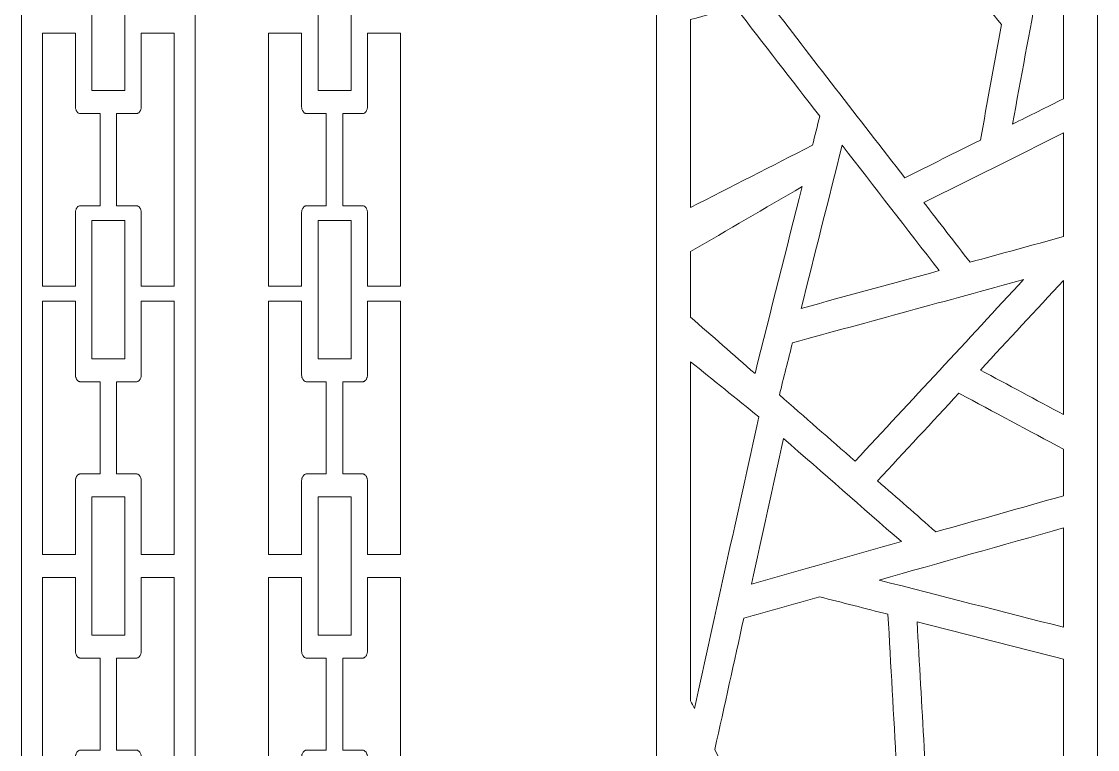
# Model space of a CAD drawing. Header units: centimetres. Extents: x 10.1 to 19.8, y -9.5 to 9.5.
# Drawn here: x 10.12 to 15.24, y -5.48 to -2.02 of the extents above; entities that cross this region are included whole.
import ezdxf

# ---------------------------------------------------------------- set-up
doc = ezdxf.new("R2010")
doc.units = ezdxf.units.CM
doc.header["$MEASUREMENT"] = 0
doc.layers.add('layer 1', color=7, linetype='Continuous')

msp = doc.modelspace()

# ---------------------------------------------------------------- linework, layer by layer
at = {"layer": 'layer 1', "color": 250, "lineweight": 9}
for points, knots in [([(10.11781, 9.45931), (10.39316, 9.45931), (10.66852, 9.45931), (10.94387, 9.45931), (10.94387, 9.45931), (10.94387, 3.12603), (10.94387, -3.20733), (10.94387, -9.54069), (10.94387, -9.54069), (10.66852, -9.54069), (10.39316, -9.54069), (10.11781, -9.54069), (10.11781, -9.54069), (10.11781, -3.20733), (10.11781, 3.12603), (10.11781, 9.45931)], [0, 0, 0, 0, 0.2, 0.2, 0.2, 0.2, 0.4, 0.4, 0.4, 0.4, 0.6, 0.6, 0.6, 0.6, 1, 1, 1, 1]), ([(15.23504, 9.45797), (15.23504, 3.12507), (15.23504, -3.2078), (15.23504, -9.54069), (15.23504, -9.54069), (14.53613, -9.54069), (13.83724, -9.54069), (13.13835, -9.54069), (13.13835, -9.54069), (13.13835, -3.2078), (13.13835, 3.12507), (13.13835, 9.45797), (13.13835, 9.45797), (13.19206, 9.45797), (13.24585, 9.45797), (13.29963, 9.45797), (13.29963, 9.45797), (13.29963, 9.42098), (13.29963, 9.38398), (13.29963, 9.34699), (13.29963, 9.34699), (13.31465, 9.38403), (13.32972, 9.42107), (13.34478, 9.45809), (13.34478, 9.45809), (13.42294, 9.45834), (13.5011, 9.45852), (13.57931, 9.45877), (13.57931, 9.45877), (13.57396, 9.44035), (13.56866, 9.42191), (13.56331, 9.40351), (13.56331, 9.40351), (13.60819, 9.42164), (13.65303, 9.43981), (13.69791, 9.45791), (13.69791, 9.45791), (13.82915, 9.45836), (13.96044, 9.45884), (14.0917, 9.45931), (14.0917, 9.45931), (13.82768, 9.35261), (13.56363, 9.24588), (13.29963, 9.13919), (13.29963, 9.13919), (13.29963, 9.07703), (13.29963, 9.01489), (13.29963, 8.95272), (13.29963, 8.95272), (13.46146, 8.82871), (13.62333, 8.70469), (13.78518, 8.58063), (13.78518, 8.58063), (13.9226, 8.8734), (14.06003, 9.16615), (14.19743, 9.4589), (14.19743, 9.4589), (14.2482, 9.45845), (14.29897, 9.45793), (14.34974, 9.45743), (14.34974, 9.45743), (14.32054, 9.39531), (14.29136, 9.33314), (14.2622, 9.27098), (14.2622, 9.27098), (14.34268, 9.2126), (14.42317, 9.15426), (14.50366, 9.0959), (14.50366, 9.0959), (14.61966, 9.21683), (14.7357, 9.33779), (14.85174, 9.45872), (14.85174, 9.45872), (14.91653, 9.45791), (14.9813, 9.45709), (15.0461, 9.45625), (15.0461, 9.45625), (14.90393, 9.30809), (14.7618, 9.1599), (14.61966, 9.01178), (14.61966, 9.01178), (14.77104, 8.90199), (14.92238, 8.79225), (15.07376, 8.68249), (15.07376, 8.68249), (15.07376, 8.94098), (15.07376, 9.19948), (15.07376, 9.45797), (15.07376, 9.45797), (15.12754, 9.45797), (15.18128, 9.45797), (15.23504, 9.45797)], [0, 0, 0, 0, 0.0416667, 0.0416667, 0.0416667, 0.0416667, 0.0833333, 0.0833333, 0.0833333, 0.0833333, 0.125, 0.125, 0.125, 0.125, 0.1666667, 0.1666667, 0.1666667, 0.1666667, 0.2083333, 0.2083333, 0.2083333, 0.2083333, 0.25, 0.25, 0.25, 0.25, 0.2916667, 0.2916667, 0.2916667, 0.2916667, 0.3333333, 0.3333333, 0.3333333, 0.3333333, 0.375, 0.375, 0.375, 0.375, 0.4166667, 0.4166667, 0.4166667, 0.4166667, 0.4583333, 0.4583333, 0.4583333, 0.4583333, 0.5, 0.5, 0.5, 0.5, 0.5416667, 0.5416667, 0.5416667, 0.5416667, 0.5833333, 0.5833333, 0.5833333, 0.5833333, 0.625, 0.625, 0.625, 0.625, 0.6666667, 0.6666667, 0.6666667, 0.6666667, 0.7083333, 0.7083333, 0.7083333, 0.7083333, 0.75, 0.75, 0.75, 0.75, 0.7916667, 0.7916667, 0.7916667, 0.7916667, 0.8333333, 0.8333333, 0.8333333, 0.8333333, 0.875, 0.875, 0.875, 0.875, 0.9166667, 0.9166667, 0.9166667, 0.9166667, 1, 1, 1, 1]), ([(15.07376, -1.19011), (14.99286, -1.62867), (14.91193, -2.06723), (14.83103, -2.50578), (14.83103, -2.50578), (14.91193, -2.46553), (14.99286, -2.42524), (15.07376, -2.38496), (15.07376, -2.38496), (15.07376, -1.98669), (15.07376, -1.58841), (15.07376, -1.19011)], [0, 0, 0, 0, 0.25, 0.25, 0.25, 0.25, 0.5, 0.5, 0.5, 0.5, 1, 1, 1, 1]), ([(13.66055, -1.91054), (13.87988, -2.19403), (14.09915, -2.47753), (14.31843, -2.76102), (14.31843, -2.76102), (14.43823, -2.70134), (14.55808, -2.64167), (14.67793, -2.58204), (14.67793, -2.58204), (14.71168, -2.39887), (14.74548, -2.21575), (14.77929, -2.03259), (14.77929, -2.03259), (14.68429, -1.91659), (14.5893, -1.80057), (14.49433, -1.6846), (14.49433, -1.6846), (14.2164, -1.75991), (13.93851, -1.83524), (13.66055, -1.91054)], [0, 0, 0, 0, 0.1666667, 0.1666667, 0.1666667, 0.1666667, 0.3333333, 0.3333333, 0.3333333, 0.3333333, 0.5, 0.5, 0.5, 0.5, 0.6666667, 0.6666667, 0.6666667, 0.6666667, 1, 1, 1, 1]), ([(10.4525, -2.3461), (10.4525, -2.12726), (10.4525, -1.90844), (10.4525, -1.68952), (10.4525, -1.68952), (10.50469, -1.68952), (10.55698, -1.68952), (10.60922, -1.68952), (10.60922, -1.68952), (10.60922, -1.90844), (10.60922, -2.12726), (10.60922, -2.3461), (10.60922, -2.3461), (10.55698, -2.3461), (10.50469, -2.3461), (10.4525, -2.3461)], [0, 0, 0, 0, 0.2, 0.2, 0.2, 0.2, 0.4, 0.4, 0.4, 0.4, 0.6, 0.6, 0.6, 0.6, 1, 1, 1, 1]), ([(11.52823, -2.3461), (11.52823, -2.12726), (11.52823, -1.90844), (11.52823, -1.68952), (11.52823, -1.68952), (11.58049, -1.68952), (11.63273, -1.68952), (11.68497, -1.68952), (11.68497, -1.68952), (11.68497, -1.90844), (11.68497, -2.12726), (11.68497, -2.3461), (11.68497, -2.3461), (11.63273, -2.3461), (11.58049, -2.3461), (11.52823, -2.3461)], [0, 0, 0, 0, 0.2, 0.2, 0.2, 0.2, 0.4, 0.4, 0.4, 0.4, 0.6, 0.6, 0.6, 0.6, 1, 1, 1, 1]), ([(13.29963, -2.90236), (13.49288, -2.8037), (13.68613, -2.70506), (13.8794, -2.6064), (13.8794, -2.6064), (13.89095, -2.56038), (13.90255, -2.51437), (13.91415, -2.46836), (13.91415, -2.46836), (13.78056, -2.29573), (13.64703, -2.12307), (13.51347, -1.95044), (13.51347, -1.95044), (13.44218, -1.96974), (13.37088, -1.98906), (13.29963, -2.00839), (13.29963, -2.00839), (13.29963, -2.30637), (13.29963, -2.60438), (13.29963, -2.90236)], [0, 0, 0, 0, 0.1666667, 0.1666667, 0.1666667, 0.1666667, 0.3333333, 0.3333333, 0.3333333, 0.3333333, 0.5, 0.5, 0.5, 0.5, 0.6666667, 0.6666667, 0.6666667, 0.6666667, 1, 1, 1, 1]), ([(10.21734, -3.27688), (10.21734, -2.87553), (10.21734, -2.47409), (10.21734, -2.07274), (10.21734, -2.07274), (10.2696, -2.07274), (10.32184, -2.07274), (10.37408, -2.07274), (10.37408, -2.07274), (10.37408, -2.1889), (10.37408, -2.30517), (10.37408, -2.42141), (10.37408, -2.42141), (10.37422, -2.42364), (10.37439, -2.42596), (10.3745, -2.42821), (10.3745, -2.42821), (10.37494, -2.43044), (10.37543, -2.4326), (10.37585, -2.43476), (10.37585, -2.43476), (10.37661, -2.43668), (10.37743, -2.43859), (10.37821, -2.44051), (10.37821, -2.44051), (10.37914, -2.44228), (10.38005, -2.44404), (10.38093, -2.44571), (10.38093, -2.44571), (10.38214, -2.44708), (10.3833, -2.44843), (10.38448, -2.44986), (10.38448, -2.44986), (10.38576, -2.45091), (10.38708, -2.45202), (10.3884, -2.45316), (10.3884, -2.45316), (10.38989, -2.45379), (10.3914, -2.45444), (10.39293, -2.45506), (10.39293, -2.45506), (10.39448, -2.45529), (10.39604, -2.45555), (10.39762, -2.45588), (10.39762, -2.45588), (10.42895, -2.45588), (10.46032, -2.45588), (10.49168, -2.45588), (10.49168, -2.45588), (10.49168, -2.60185), (10.49168, -2.74778), (10.49168, -2.89375), (10.49168, -2.89375), (10.46032, -2.89375), (10.42895, -2.89375), (10.39762, -2.89375), (10.39762, -2.89375), (10.39604, -2.89391), (10.39448, -2.89408), (10.39293, -2.89431), (10.39293, -2.89431), (10.3914, -2.89503), (10.38989, -2.89575), (10.3884, -2.89647), (10.3884, -2.89647), (10.38708, -2.89751), (10.38576, -2.89849), (10.38448, -2.89951), (10.38448, -2.89951), (10.3833, -2.90095), (10.38214, -2.90241), (10.38093, -2.90392), (10.38093, -2.90392), (10.38005, -2.90559), (10.37914, -2.90735), (10.37821, -2.90911), (10.37821, -2.90911), (10.37743, -2.91102), (10.37661, -2.91294), (10.37585, -2.91478), (10.37585, -2.91478), (10.37543, -2.91703), (10.37494, -2.91919), (10.3745, -2.92141), (10.3745, -2.92141), (10.37439, -2.92367), (10.37422, -2.92599), (10.37408, -2.92821), (10.37408, -2.92821), (10.37408, -3.04446), (10.37408, -3.16071), (10.37408, -3.27688), (10.37408, -3.27688), (10.32184, -3.27688), (10.2696, -3.27688), (10.21734, -3.27688)], [0, 0, 0, 0, 0.04, 0.04, 0.04, 0.04, 0.08, 0.08, 0.08, 0.08, 0.12, 0.12, 0.12, 0.12, 0.16, 0.16, 0.16, 0.16, 0.2, 0.2, 0.2, 0.2, 0.24, 0.24, 0.24, 0.24, 0.28, 0.28, 0.28, 0.28, 0.32, 0.32, 0.32, 0.32, 0.36, 0.36, 0.36, 0.36, 0.4, 0.4, 0.4, 0.4, 0.44, 0.44, 0.44, 0.44, 0.48, 0.48, 0.48, 0.48, 0.52, 0.52, 0.52, 0.52, 0.56, 0.56, 0.56, 0.56, 0.6, 0.6, 0.6, 0.6, 0.64, 0.64, 0.64, 0.64, 0.68, 0.68, 0.68, 0.68, 0.72, 0.72, 0.72, 0.72, 0.76, 0.76, 0.76, 0.76, 0.8, 0.8, 0.8, 0.8, 0.84, 0.84, 0.84, 0.84, 0.88, 0.88, 0.88, 0.88, 0.92, 0.92, 0.92, 0.92, 1, 1, 1, 1]), ([(10.84433, -2.07274), (10.84433, -2.47409), (10.84433, -2.87553), (10.84433, -3.27688), (10.84433, -3.27688), (10.79205, -3.27688), (10.73972, -3.27688), (10.68738, -3.27688), (10.68738, -3.27688), (10.68738, -3.16071), (10.68738, -3.04446), (10.68738, -2.92821), (10.68738, -2.92821), (10.68727, -2.92599), (10.68715, -2.92367), (10.68699, -2.92141), (10.68699, -2.92141), (10.68655, -2.91919), (10.68611, -2.91703), (10.68562, -2.91478), (10.68562, -2.91478), (10.6849, -2.91294), (10.68418, -2.91102), (10.68346, -2.90911), (10.68346, -2.90911), (10.68258, -2.90735), (10.68163, -2.90559), (10.68075, -2.90392), (10.68075, -2.90392), (10.67956, -2.90241), (10.67838, -2.90095), (10.67724, -2.89951), (10.67724, -2.89951), (10.67583, -2.89849), (10.67448, -2.89751), (10.67306, -2.89647), (10.67306, -2.89647), (10.67163, -2.89575), (10.67023, -2.89503), (10.66879, -2.89431), (10.66879, -2.89431), (10.66724, -2.89408), (10.66564, -2.89391), (10.66408, -2.89375), (10.66408, -2.89375), (10.63273, -2.89375), (10.60135, -2.89375), (10.57002, -2.89375), (10.57002, -2.89375), (10.57002, -2.74778), (10.57002, -2.60185), (10.57002, -2.45588), (10.57002, -2.45588), (10.60135, -2.45588), (10.63273, -2.45588), (10.66408, -2.45588), (10.66408, -2.45588), (10.66564, -2.45555), (10.66724, -2.45529), (10.66879, -2.45506), (10.66879, -2.45506), (10.67023, -2.45444), (10.67163, -2.45379), (10.67306, -2.45316), (10.67306, -2.45316), (10.67448, -2.45202), (10.67583, -2.45091), (10.67724, -2.44986), (10.67724, -2.44986), (10.67838, -2.44843), (10.67956, -2.44708), (10.68075, -2.44571), (10.68075, -2.44571), (10.68163, -2.44404), (10.68258, -2.44228), (10.68346, -2.44051), (10.68346, -2.44051), (10.68418, -2.43859), (10.6849, -2.43668), (10.68562, -2.43476), (10.68562, -2.43476), (10.68611, -2.4326), (10.68655, -2.43044), (10.68699, -2.42821), (10.68699, -2.42821), (10.68715, -2.42596), (10.68727, -2.42364), (10.68738, -2.42141), (10.68738, -2.42141), (10.68738, -2.30517), (10.68738, -2.1889), (10.68738, -2.07274), (10.68738, -2.07274), (10.73972, -2.07274), (10.79205, -2.07274), (10.84433, -2.07274)], [0, 0, 0, 0, 0.04, 0.04, 0.04, 0.04, 0.08, 0.08, 0.08, 0.08, 0.12, 0.12, 0.12, 0.12, 0.16, 0.16, 0.16, 0.16, 0.2, 0.2, 0.2, 0.2, 0.24, 0.24, 0.24, 0.24, 0.28, 0.28, 0.28, 0.28, 0.32, 0.32, 0.32, 0.32, 0.36, 0.36, 0.36, 0.36, 0.4, 0.4, 0.4, 0.4, 0.44, 0.44, 0.44, 0.44, 0.48, 0.48, 0.48, 0.48, 0.52, 0.52, 0.52, 0.52, 0.56, 0.56, 0.56, 0.56, 0.6, 0.6, 0.6, 0.6, 0.64, 0.64, 0.64, 0.64, 0.68, 0.68, 0.68, 0.68, 0.72, 0.72, 0.72, 0.72, 0.76, 0.76, 0.76, 0.76, 0.8, 0.8, 0.8, 0.8, 0.84, 0.84, 0.84, 0.84, 0.88, 0.88, 0.88, 0.88, 0.92, 0.92, 0.92, 0.92, 1, 1, 1, 1]), ([(11.2931, -3.27688), (11.2931, -2.87553), (11.2931, -2.47409), (11.2931, -2.07274), (11.2931, -2.07274), (11.34533, -2.07274), (11.3976, -2.07274), (11.44984, -2.07274), (11.44984, -2.07274), (11.44984, -2.1889), (11.44984, -2.30517), (11.44984, -2.42141), (11.44984, -2.42141), (11.44998, -2.42364), (11.45012, -2.42596), (11.45026, -2.42821), (11.45026, -2.42821), (11.45067, -2.43044), (11.45116, -2.4326), (11.4516, -2.43476), (11.4516, -2.43476), (11.45239, -2.43668), (11.45316, -2.43859), (11.45397, -2.44051), (11.45397, -2.44051), (11.45487, -2.44228), (11.4558, -2.44404), (11.45673, -2.44571), (11.45673, -2.44571), (11.45787, -2.44708), (11.45907, -2.44843), (11.46023, -2.44986), (11.46023, -2.44986), (11.46156, -2.45091), (11.46283, -2.45202), (11.46416, -2.45316), (11.46416, -2.45316), (11.46564, -2.45379), (11.46715, -2.45444), (11.46868, -2.45506), (11.46868, -2.45506), (11.47024, -2.45529), (11.47179, -2.45555), (11.47335, -2.45588), (11.47335, -2.45588), (11.50472, -2.45588), (11.53608, -2.45588), (11.56741, -2.45588), (11.56741, -2.45588), (11.56741, -2.60185), (11.56741, -2.74778), (11.56741, -2.89375), (11.56741, -2.89375), (11.53608, -2.89375), (11.50472, -2.89375), (11.47335, -2.89375), (11.47335, -2.89375), (11.47179, -2.89391), (11.47024, -2.89408), (11.46868, -2.89431), (11.46868, -2.89431), (11.46715, -2.89503), (11.46564, -2.89575), (11.46416, -2.89647), (11.46416, -2.89647), (11.46283, -2.89751), (11.46156, -2.89849), (11.46023, -2.89951), (11.46023, -2.89951), (11.45907, -2.90095), (11.45787, -2.90241), (11.45673, -2.90392), (11.45673, -2.90392), (11.4558, -2.90559), (11.45487, -2.90735), (11.45397, -2.90911), (11.45397, -2.90911), (11.45316, -2.91102), (11.45239, -2.91294), (11.4516, -2.91478), (11.4516, -2.91478), (11.45116, -2.91703), (11.45067, -2.91919), (11.45026, -2.92141), (11.45026, -2.92141), (11.45012, -2.92367), (11.44998, -2.92599), (11.44984, -2.92821), (11.44984, -2.92821), (11.44984, -3.04446), (11.44984, -3.16071), (11.44984, -3.27688), (11.44984, -3.27688), (11.3976, -3.27688), (11.34533, -3.27688), (11.2931, -3.27688)], [0, 0, 0, 0, 0.04, 0.04, 0.04, 0.04, 0.08, 0.08, 0.08, 0.08, 0.12, 0.12, 0.12, 0.12, 0.16, 0.16, 0.16, 0.16, 0.2, 0.2, 0.2, 0.2, 0.24, 0.24, 0.24, 0.24, 0.28, 0.28, 0.28, 0.28, 0.32, 0.32, 0.32, 0.32, 0.36, 0.36, 0.36, 0.36, 0.4, 0.4, 0.4, 0.4, 0.44, 0.44, 0.44, 0.44, 0.48, 0.48, 0.48, 0.48, 0.52, 0.52, 0.52, 0.52, 0.56, 0.56, 0.56, 0.56, 0.6, 0.6, 0.6, 0.6, 0.64, 0.64, 0.64, 0.64, 0.68, 0.68, 0.68, 0.68, 0.72, 0.72, 0.72, 0.72, 0.76, 0.76, 0.76, 0.76, 0.8, 0.8, 0.8, 0.8, 0.84, 0.84, 0.84, 0.84, 0.88, 0.88, 0.88, 0.88, 0.92, 0.92, 0.92, 0.92, 1, 1, 1, 1]), ([(11.92006, -2.07274), (11.92006, -2.47409), (11.92006, -2.87553), (11.92006, -3.27688), (11.92006, -3.27688), (11.8678, -3.27688), (11.81547, -3.27688), (11.76314, -3.27688), (11.76314, -3.27688), (11.76314, -3.16071), (11.76314, -3.04446), (11.76314, -2.92821), (11.76314, -2.92821), (11.76302, -2.92599), (11.76288, -2.92367), (11.76279, -2.92141), (11.76279, -2.92141), (11.7623, -2.91919), (11.76186, -2.91703), (11.76137, -2.91478), (11.76137, -2.91478), (11.76065, -2.91294), (11.75993, -2.91102), (11.75921, -2.90911), (11.75921, -2.90911), (11.75833, -2.90735), (11.7574, -2.90559), (11.7565, -2.90392), (11.7565, -2.90392), (11.75529, -2.90241), (11.75413, -2.90095), (11.75297, -2.89951), (11.75297, -2.89951), (11.75158, -2.89849), (11.75021, -2.89751), (11.74886, -2.89647), (11.74886, -2.89647), (11.74743, -2.89575), (11.74599, -2.89503), (11.74455, -2.89431), (11.74455, -2.89431), (11.74299, -2.89408), (11.74139, -2.89391), (11.73984, -2.89375), (11.73984, -2.89375), (11.70848, -2.89375), (11.67715, -2.89375), (11.64578, -2.89375), (11.64578, -2.89375), (11.64578, -2.74778), (11.64578, -2.60185), (11.64578, -2.45588), (11.64578, -2.45588), (11.67715, -2.45588), (11.70848, -2.45588), (11.73984, -2.45588), (11.73984, -2.45588), (11.74139, -2.45555), (11.74299, -2.45529), (11.74455, -2.45506), (11.74455, -2.45506), (11.74599, -2.45444), (11.74743, -2.45379), (11.74886, -2.45316), (11.74886, -2.45316), (11.75021, -2.45202), (11.75158, -2.45091), (11.75297, -2.44986), (11.75297, -2.44986), (11.75413, -2.44843), (11.75529, -2.44708), (11.7565, -2.44571), (11.7565, -2.44571), (11.7574, -2.44404), (11.75833, -2.44228), (11.75921, -2.44051), (11.75921, -2.44051), (11.75993, -2.43859), (11.76065, -2.43668), (11.76137, -2.43476), (11.76137, -2.43476), (11.76186, -2.4326), (11.7623, -2.43044), (11.76279, -2.42821), (11.76279, -2.42821), (11.76288, -2.42596), (11.76302, -2.42364), (11.76314, -2.42141), (11.76314, -2.42141), (11.76314, -2.30517), (11.76314, -2.1889), (11.76314, -2.07274), (11.76314, -2.07274), (11.81547, -2.07274), (11.8678, -2.07274), (11.92006, -2.07274)], [0, 0, 0, 0, 0.04, 0.04, 0.04, 0.04, 0.08, 0.08, 0.08, 0.08, 0.12, 0.12, 0.12, 0.12, 0.16, 0.16, 0.16, 0.16, 0.2, 0.2, 0.2, 0.2, 0.24, 0.24, 0.24, 0.24, 0.28, 0.28, 0.28, 0.28, 0.32, 0.32, 0.32, 0.32, 0.36, 0.36, 0.36, 0.36, 0.4, 0.4, 0.4, 0.4, 0.44, 0.44, 0.44, 0.44, 0.48, 0.48, 0.48, 0.48, 0.52, 0.52, 0.52, 0.52, 0.56, 0.56, 0.56, 0.56, 0.6, 0.6, 0.6, 0.6, 0.64, 0.64, 0.64, 0.64, 0.68, 0.68, 0.68, 0.68, 0.72, 0.72, 0.72, 0.72, 0.76, 0.76, 0.76, 0.76, 0.8, 0.8, 0.8, 0.8, 0.84, 0.84, 0.84, 0.84, 0.88, 0.88, 0.88, 0.88, 0.92, 0.92, 0.92, 0.92, 1, 1, 1, 1]), ([(15.07376, -2.54763), (14.85226, -2.65787), (14.63076, -2.76815), (14.40926, -2.87844), (14.40926, -2.87844), (14.48241, -2.97302), (14.55563, -3.06765), (14.62881, -3.16226), (14.62881, -3.16226), (14.77697, -3.12171), (14.92512, -3.0812), (15.07333, -3.04069), (15.07333, -3.04069), (15.07344, -3.04054), (15.0736, -3.04035), (15.07376, -3.0402), (15.07376, -3.0402), (15.07376, -2.87601), (15.07376, -2.71181), (15.07376, -2.54763)], [0, 0, 0, 0, 0.1666667, 0.1666667, 0.1666667, 0.1666667, 0.3333333, 0.3333333, 0.3333333, 0.3333333, 0.5, 0.5, 0.5, 0.5, 0.6666667, 0.6666667, 0.6666667, 0.6666667, 1, 1, 1, 1]), ([(13.82564, -3.3819), (14.04442, -3.32207), (14.26313, -3.26224), (14.48191, -3.20243), (14.48191, -3.20243), (14.3282, -3.0037), (14.17448, -2.80494), (14.02077, -2.60624), (14.02077, -2.60624), (13.95575, -2.86482), (13.89068, -3.12332), (13.82564, -3.3819)], [0, 0, 0, 0, 0.25, 0.25, 0.25, 0.25, 0.5, 0.5, 0.5, 0.5, 1, 1, 1, 1]), ([(13.29963, -3.42334), (13.40187, -3.51283), (13.50412, -3.60229), (13.60636, -3.69178), (13.60636, -3.69178), (13.6809, -3.39552), (13.75543, -3.09928), (13.82992, -2.803), (13.82992, -2.803), (13.65314, -2.90599), (13.47636, -3.00898), (13.29963, -3.11192), (13.29963, -3.11192), (13.29963, -3.21573), (13.29963, -3.31953), (13.29963, -3.42334)], [0, 0, 0, 0, 0.2, 0.2, 0.2, 0.2, 0.4, 0.4, 0.4, 0.4, 0.6, 0.6, 0.6, 0.6, 1, 1, 1, 1]), ([(10.4525, -3.62156), (10.4525, -3.40257), (10.4525, -3.18366), (10.4525, -2.96467), (10.4525, -2.96467), (10.50469, -2.96467), (10.55698, -2.96467), (10.60922, -2.96467), (10.60922, -2.96467), (10.60922, -3.18366), (10.60922, -3.40257), (10.60922, -3.62156), (10.60922, -3.62156), (10.55698, -3.62156), (10.50469, -3.62156), (10.4525, -3.62156)], [0, 0, 0, 0, 0.2, 0.2, 0.2, 0.2, 0.4, 0.4, 0.4, 0.4, 0.6, 0.6, 0.6, 0.6, 1, 1, 1, 1]), ([(11.52823, -3.62156), (11.52823, -3.40257), (11.52823, -3.18366), (11.52823, -2.96467), (11.52823, -2.96467), (11.58049, -2.96467), (11.63273, -2.96467), (11.68497, -2.96467), (11.68497, -2.96467), (11.68497, -3.18366), (11.68497, -3.40257), (11.68497, -3.62156), (11.68497, -3.62156), (11.63273, -3.62156), (11.58049, -3.62156), (11.52823, -3.62156)], [0, 0, 0, 0, 0.2, 0.2, 0.2, 0.2, 0.4, 0.4, 0.4, 0.4, 0.6, 0.6, 0.6, 0.6, 1, 1, 1, 1]), ([(13.72217, -3.79314), (13.84227, -3.89821), (13.96239, -4.00329), (14.08246, -4.10836), (14.08246, -4.10836), (14.34954, -3.82055), (14.61662, -3.53276), (14.8837, -3.245), (14.8837, -3.245), (14.5173, -3.34518), (14.15088, -3.44538), (13.78445, -3.54556), (13.78445, -3.54556), (13.7637, -3.6281), (13.74295, -3.71061), (13.72217, -3.79314)], [0, 0, 0, 0, 0.2, 0.2, 0.2, 0.2, 0.4, 0.4, 0.4, 0.4, 0.6, 0.6, 0.6, 0.6, 1, 1, 1, 1]), ([(15.07376, -3.24862), (14.94195, -3.39067), (14.81007, -3.53276), (14.67824, -3.67481), (14.67824, -3.67481), (14.81007, -3.74552), (14.94195, -3.81627), (15.07376, -3.88702), (15.07376, -3.88702), (15.07376, -3.67422), (15.07376, -3.46142), (15.07376, -3.24862)], [0, 0, 0, 0, 0.25, 0.25, 0.25, 0.25, 0.5, 0.5, 0.5, 0.5, 1, 1, 1, 1]), ([(10.21734, -4.55203), (10.21734, -4.15068), (10.21734, -3.74924), (10.21734, -3.3479), (10.21734, -3.3479), (10.2696, -3.3479), (10.32184, -3.3479), (10.37408, -3.3479), (10.37408, -3.3479), (10.37408, -3.46405), (10.37408, -3.58029), (10.37408, -3.69656), (10.37408, -3.69656), (10.37422, -3.69879), (10.37439, -3.70111), (10.3745, -3.70334), (10.3745, -3.70334), (10.37494, -3.70559), (10.37543, -3.70775), (10.37585, -3.70991), (10.37585, -3.70991), (10.37661, -3.71183), (10.37743, -3.71374), (10.37821, -3.71566), (10.37821, -3.71566), (10.37914, -3.71733), (10.38005, -3.71894), (10.38093, -3.72061), (10.38093, -3.72061), (10.38214, -3.72214), (10.3833, -3.72374), (10.38448, -3.72525), (10.38448, -3.72525), (10.38576, -3.72629), (10.38708, -3.72727), (10.3884, -3.72829), (10.3884, -3.72829), (10.38989, -3.72894), (10.3914, -3.72956), (10.39293, -3.73021), (10.39293, -3.73021), (10.39448, -3.73045), (10.39604, -3.7307), (10.39762, -3.731), (10.39762, -3.731), (10.42895, -3.731), (10.46032, -3.731), (10.49168, -3.731), (10.49168, -3.731), (10.49168, -3.877), (10.49168, -4.02291), (10.49168, -4.1689), (10.49168, -4.1689), (10.46032, -4.1689), (10.42895, -4.1689), (10.39762, -4.1689), (10.39762, -4.1689), (10.39604, -4.16907), (10.39448, -4.16923), (10.39293, -4.16946), (10.39293, -4.16946), (10.3914, -4.17011), (10.38989, -4.17076), (10.3884, -4.17139), (10.3884, -4.17139), (10.38708, -4.17259), (10.38576, -4.17371), (10.38448, -4.17489), (10.38448, -4.17489), (10.3833, -4.17626), (10.38214, -4.17763), (10.38093, -4.17907), (10.38093, -4.17907), (10.38005, -4.18067), (10.37914, -4.18234), (10.37821, -4.18394), (10.37821, -4.18394), (10.37743, -4.18584), (10.37661, -4.18777), (10.37585, -4.1897), (10.37585, -4.1897), (10.37543, -4.19202), (10.37494, -4.19425), (10.3745, -4.19657), (10.3745, -4.19657), (10.37439, -4.19872), (10.37422, -4.20088), (10.37408, -4.20313), (10.37408, -4.20313), (10.37408, -4.31945), (10.37408, -4.43569), (10.37408, -4.55203), (10.37408, -4.55203), (10.32184, -4.55203), (10.2696, -4.55203), (10.21734, -4.55203)], [0, 0, 0, 0, 0.04, 0.04, 0.04, 0.04, 0.08, 0.08, 0.08, 0.08, 0.12, 0.12, 0.12, 0.12, 0.16, 0.16, 0.16, 0.16, 0.2, 0.2, 0.2, 0.2, 0.24, 0.24, 0.24, 0.24, 0.28, 0.28, 0.28, 0.28, 0.32, 0.32, 0.32, 0.32, 0.36, 0.36, 0.36, 0.36, 0.4, 0.4, 0.4, 0.4, 0.44, 0.44, 0.44, 0.44, 0.48, 0.48, 0.48, 0.48, 0.52, 0.52, 0.52, 0.52, 0.56, 0.56, 0.56, 0.56, 0.6, 0.6, 0.6, 0.6, 0.64, 0.64, 0.64, 0.64, 0.68, 0.68, 0.68, 0.68, 0.72, 0.72, 0.72, 0.72, 0.76, 0.76, 0.76, 0.76, 0.8, 0.8, 0.8, 0.8, 0.84, 0.84, 0.84, 0.84, 0.88, 0.88, 0.88, 0.88, 0.92, 0.92, 0.92, 0.92, 1, 1, 1, 1]), ([(10.84433, -3.3479), (10.84433, -3.74924), (10.84433, -4.15068), (10.84433, -4.55203), (10.84433, -4.55203), (10.79205, -4.55203), (10.73972, -4.55203), (10.68738, -4.55203), (10.68738, -4.55203), (10.68738, -4.43569), (10.68738, -4.31945), (10.68738, -4.20313), (10.68738, -4.20313), (10.68727, -4.20088), (10.68715, -4.19872), (10.68699, -4.19657), (10.68699, -4.19657), (10.68655, -4.19425), (10.68611, -4.19202), (10.68562, -4.1897), (10.68562, -4.1897), (10.6849, -4.18777), (10.68418, -4.18584), (10.68346, -4.18394), (10.68346, -4.18394), (10.68258, -4.18234), (10.68163, -4.18067), (10.68075, -4.17907), (10.68075, -4.17907), (10.67956, -4.17763), (10.67838, -4.17626), (10.67724, -4.17489), (10.67724, -4.17489), (10.67583, -4.17371), (10.67448, -4.17259), (10.67306, -4.17139), (10.67306, -4.17139), (10.67163, -4.17076), (10.67023, -4.17011), (10.66879, -4.16946), (10.66879, -4.16946), (10.66724, -4.16923), (10.66564, -4.16907), (10.66408, -4.1689), (10.66408, -4.1689), (10.63273, -4.1689), (10.60135, -4.1689), (10.57002, -4.1689), (10.57002, -4.1689), (10.57002, -4.02291), (10.57002, -3.877), (10.57002, -3.731), (10.57002, -3.731), (10.60135, -3.731), (10.63273, -3.731), (10.66408, -3.731), (10.66408, -3.731), (10.66564, -3.7307), (10.66724, -3.73045), (10.66879, -3.73021), (10.66879, -3.73021), (10.67023, -3.72956), (10.67163, -3.72894), (10.67306, -3.72829), (10.67306, -3.72829), (10.67448, -3.72727), (10.67583, -3.72629), (10.67724, -3.72525), (10.67724, -3.72525), (10.67838, -3.72374), (10.67956, -3.72214), (10.68075, -3.72061), (10.68075, -3.72061), (10.68163, -3.71894), (10.68258, -3.71733), (10.68346, -3.71566), (10.68346, -3.71566), (10.68418, -3.71374), (10.6849, -3.71183), (10.68562, -3.70991), (10.68562, -3.70991), (10.68611, -3.70775), (10.68655, -3.70559), (10.68699, -3.70334), (10.68699, -3.70334), (10.68715, -3.70111), (10.68727, -3.69879), (10.68738, -3.69656), (10.68738, -3.69656), (10.68738, -3.58029), (10.68738, -3.46405), (10.68738, -3.3479), (10.68738, -3.3479), (10.73972, -3.3479), (10.79205, -3.3479), (10.84433, -3.3479)], [0, 0, 0, 0, 0.04, 0.04, 0.04, 0.04, 0.08, 0.08, 0.08, 0.08, 0.12, 0.12, 0.12, 0.12, 0.16, 0.16, 0.16, 0.16, 0.2, 0.2, 0.2, 0.2, 0.24, 0.24, 0.24, 0.24, 0.28, 0.28, 0.28, 0.28, 0.32, 0.32, 0.32, 0.32, 0.36, 0.36, 0.36, 0.36, 0.4, 0.4, 0.4, 0.4, 0.44, 0.44, 0.44, 0.44, 0.48, 0.48, 0.48, 0.48, 0.52, 0.52, 0.52, 0.52, 0.56, 0.56, 0.56, 0.56, 0.6, 0.6, 0.6, 0.6, 0.64, 0.64, 0.64, 0.64, 0.68, 0.68, 0.68, 0.68, 0.72, 0.72, 0.72, 0.72, 0.76, 0.76, 0.76, 0.76, 0.8, 0.8, 0.8, 0.8, 0.84, 0.84, 0.84, 0.84, 0.88, 0.88, 0.88, 0.88, 0.92, 0.92, 0.92, 0.92, 1, 1, 1, 1]), ([(11.2931, -4.55203), (11.2931, -4.15068), (11.2931, -3.74924), (11.2931, -3.3479), (11.2931, -3.3479), (11.34533, -3.3479), (11.3976, -3.3479), (11.44984, -3.3479), (11.44984, -3.3479), (11.44984, -3.46405), (11.44984, -3.58029), (11.44984, -3.69656), (11.44984, -3.69656), (11.44998, -3.69879), (11.45012, -3.70111), (11.45026, -3.70334), (11.45026, -3.70334), (11.45067, -3.70559), (11.45116, -3.70775), (11.4516, -3.70991), (11.4516, -3.70991), (11.45239, -3.71183), (11.45316, -3.71374), (11.45397, -3.71566), (11.45397, -3.71566), (11.45487, -3.71733), (11.4558, -3.71894), (11.45673, -3.72061), (11.45673, -3.72061), (11.45787, -3.72214), (11.45907, -3.72374), (11.46023, -3.72525), (11.46023, -3.72525), (11.46156, -3.72629), (11.46283, -3.72727), (11.46416, -3.72829), (11.46416, -3.72829), (11.46564, -3.72894), (11.46715, -3.72956), (11.46868, -3.73021), (11.46868, -3.73021), (11.47024, -3.73045), (11.47179, -3.7307), (11.47335, -3.731), (11.47335, -3.731), (11.50472, -3.731), (11.53608, -3.731), (11.56741, -3.731), (11.56741, -3.731), (11.56741, -3.877), (11.56741, -4.02291), (11.56741, -4.1689), (11.56741, -4.1689), (11.53608, -4.1689), (11.50472, -4.1689), (11.47335, -4.1689), (11.47335, -4.1689), (11.47179, -4.16907), (11.47024, -4.16923), (11.46868, -4.16946), (11.46868, -4.16946), (11.46715, -4.17011), (11.46564, -4.17076), (11.46416, -4.17139), (11.46416, -4.17139), (11.46283, -4.17259), (11.46156, -4.17371), (11.46023, -4.17489), (11.46023, -4.17489), (11.45907, -4.17626), (11.45787, -4.17763), (11.45673, -4.17907), (11.45673, -4.17907), (11.4558, -4.18067), (11.45487, -4.18234), (11.45397, -4.18394), (11.45397, -4.18394), (11.45316, -4.18584), (11.45239, -4.18777), (11.4516, -4.1897), (11.4516, -4.1897), (11.45116, -4.19202), (11.45067, -4.19425), (11.45026, -4.19657), (11.45026, -4.19657), (11.45012, -4.19872), (11.44998, -4.20088), (11.44984, -4.20313), (11.44984, -4.20313), (11.44984, -4.31945), (11.44984, -4.43569), (11.44984, -4.55203), (11.44984, -4.55203), (11.3976, -4.55203), (11.34533, -4.55203), (11.2931, -4.55203)], [0, 0, 0, 0, 0.04, 0.04, 0.04, 0.04, 0.08, 0.08, 0.08, 0.08, 0.12, 0.12, 0.12, 0.12, 0.16, 0.16, 0.16, 0.16, 0.2, 0.2, 0.2, 0.2, 0.24, 0.24, 0.24, 0.24, 0.28, 0.28, 0.28, 0.28, 0.32, 0.32, 0.32, 0.32, 0.36, 0.36, 0.36, 0.36, 0.4, 0.4, 0.4, 0.4, 0.44, 0.44, 0.44, 0.44, 0.48, 0.48, 0.48, 0.48, 0.52, 0.52, 0.52, 0.52, 0.56, 0.56, 0.56, 0.56, 0.6, 0.6, 0.6, 0.6, 0.64, 0.64, 0.64, 0.64, 0.68, 0.68, 0.68, 0.68, 0.72, 0.72, 0.72, 0.72, 0.76, 0.76, 0.76, 0.76, 0.8, 0.8, 0.8, 0.8, 0.84, 0.84, 0.84, 0.84, 0.88, 0.88, 0.88, 0.88, 0.92, 0.92, 0.92, 0.92, 1, 1, 1, 1]), ([(11.92006, -3.3479), (11.92006, -3.74924), (11.92006, -4.15068), (11.92006, -4.55203), (11.92006, -4.55203), (11.8678, -4.55203), (11.81547, -4.55203), (11.76314, -4.55203), (11.76314, -4.55203), (11.76314, -4.43569), (11.76314, -4.31945), (11.76314, -4.20313), (11.76314, -4.20313), (11.76302, -4.20088), (11.76288, -4.19872), (11.76279, -4.19657), (11.76279, -4.19657), (11.7623, -4.19425), (11.76186, -4.19202), (11.76137, -4.1897), (11.76137, -4.1897), (11.76065, -4.18777), (11.75993, -4.18584), (11.75921, -4.18394), (11.75921, -4.18394), (11.75833, -4.18234), (11.7574, -4.18067), (11.7565, -4.17907), (11.7565, -4.17907), (11.75529, -4.17763), (11.75413, -4.17626), (11.75297, -4.17489), (11.75297, -4.17489), (11.75158, -4.17371), (11.75021, -4.17259), (11.74886, -4.17139), (11.74886, -4.17139), (11.74743, -4.17076), (11.74599, -4.17011), (11.74455, -4.16946), (11.74455, -4.16946), (11.74299, -4.16923), (11.74139, -4.16907), (11.73984, -4.1689), (11.73984, -4.1689), (11.70848, -4.1689), (11.67715, -4.1689), (11.64578, -4.1689), (11.64578, -4.1689), (11.64578, -4.02291), (11.64578, -3.877), (11.64578, -3.731), (11.64578, -3.731), (11.67715, -3.731), (11.70848, -3.731), (11.73984, -3.731), (11.73984, -3.731), (11.74139, -3.7307), (11.74299, -3.73045), (11.74455, -3.73021), (11.74455, -3.73021), (11.74599, -3.72956), (11.74743, -3.72894), (11.74886, -3.72829), (11.74886, -3.72829), (11.75021, -3.72727), (11.75158, -3.72629), (11.75297, -3.72525), (11.75297, -3.72525), (11.75413, -3.72374), (11.75529, -3.72214), (11.7565, -3.72061), (11.7565, -3.72061), (11.7574, -3.71894), (11.75833, -3.71733), (11.75921, -3.71566), (11.75921, -3.71566), (11.75993, -3.71374), (11.76065, -3.71183), (11.76137, -3.70991), (11.76137, -3.70991), (11.76186, -3.70775), (11.7623, -3.70559), (11.76279, -3.70334), (11.76279, -3.70334), (11.76288, -3.70111), (11.76302, -3.69879), (11.76314, -3.69656), (11.76314, -3.69656), (11.76314, -3.58029), (11.76314, -3.46405), (11.76314, -3.3479), (11.76314, -3.3479), (11.81547, -3.3479), (11.8678, -3.3479), (11.92006, -3.3479)], [0, 0, 0, 0, 0.04, 0.04, 0.04, 0.04, 0.08, 0.08, 0.08, 0.08, 0.12, 0.12, 0.12, 0.12, 0.16, 0.16, 0.16, 0.16, 0.2, 0.2, 0.2, 0.2, 0.24, 0.24, 0.24, 0.24, 0.28, 0.28, 0.28, 0.28, 0.32, 0.32, 0.32, 0.32, 0.36, 0.36, 0.36, 0.36, 0.4, 0.4, 0.4, 0.4, 0.44, 0.44, 0.44, 0.44, 0.48, 0.48, 0.48, 0.48, 0.52, 0.52, 0.52, 0.52, 0.56, 0.56, 0.56, 0.56, 0.6, 0.6, 0.6, 0.6, 0.64, 0.64, 0.64, 0.64, 0.68, 0.68, 0.68, 0.68, 0.72, 0.72, 0.72, 0.72, 0.76, 0.76, 0.76, 0.76, 0.8, 0.8, 0.8, 0.8, 0.84, 0.84, 0.84, 0.84, 0.88, 0.88, 0.88, 0.88, 0.92, 0.92, 0.92, 0.92, 1, 1, 1, 1]), ([(13.29963, -5.24769), (13.30568, -5.2599), (13.31175, -5.27209), (13.31785, -5.2843), (13.31785, -5.2843), (13.42013, -4.82209), (13.52238, -4.35993), (13.62462, -3.89772), (13.62462, -3.89772), (13.51628, -3.81022), (13.40795, -3.72273), (13.29963, -3.63523), (13.29963, -3.63523), (13.29963, -4.17273), (13.29963, -4.71022), (13.29963, -5.24769)], [0, 0, 0, 0, 0.2, 0.2, 0.2, 0.2, 0.4, 0.4, 0.4, 0.4, 0.6, 0.6, 0.6, 0.6, 1, 1, 1, 1]), ([(15.07376, -4.05195), (14.90788, -3.96292), (14.74197, -3.87391), (14.57607, -3.78489), (14.57607, -3.78489), (14.44709, -3.92386), (14.31816, -4.06283), (14.18919, -4.20177), (14.18919, -4.20177), (14.28164, -4.28265), (14.3741, -4.36355), (14.46649, -4.44445), (14.46649, -4.44445), (14.66891, -4.38725), (14.87133, -4.33004), (15.07376, -4.27282), (15.07376, -4.27282), (15.07376, -4.19919), (15.07376, -4.12558), (15.07376, -4.05195)], [0, 0, 0, 0, 0.1666667, 0.1666667, 0.1666667, 0.1666667, 0.3333333, 0.3333333, 0.3333333, 0.3333333, 0.5, 0.5, 0.5, 0.5, 0.6666667, 0.6666667, 0.6666667, 0.6666667, 1, 1, 1, 1]), ([(13.58903, -4.69241), (13.82682, -4.62522), (14.06463, -4.55802), (14.30244, -4.49081), (14.30244, -4.49081), (14.11563, -4.32739), (13.92886, -4.16394), (13.74209, -4.0005), (13.74209, -4.0005), (13.69109, -4.23116), (13.64003, -4.46178), (13.58903, -4.69241)], [0, 0, 0, 0, 0.25, 0.25, 0.25, 0.25, 0.5, 0.5, 0.5, 0.5, 1, 1, 1, 1]), ([(10.4525, -4.93491), (10.4525, -4.71609), (10.4525, -4.49719), (10.4525, -4.27835), (10.4525, -4.27835), (10.50469, -4.27835), (10.55698, -4.27835), (10.60922, -4.27835), (10.60922, -4.27835), (10.60922, -4.49719), (10.60922, -4.71609), (10.60922, -4.93491), (10.60922, -4.93491), (10.55698, -4.93491), (10.50469, -4.93491), (10.4525, -4.93491)], [0, 0, 0, 0, 0.2, 0.2, 0.2, 0.2, 0.4, 0.4, 0.4, 0.4, 0.6, 0.6, 0.6, 0.6, 1, 1, 1, 1]), ([(11.52823, -4.93491), (11.52823, -4.71609), (11.52823, -4.49719), (11.52823, -4.27835), (11.52823, -4.27835), (11.58049, -4.27835), (11.63273, -4.27835), (11.68497, -4.27835), (11.68497, -4.27835), (11.68497, -4.49719), (11.68497, -4.71609), (11.68497, -4.93491), (11.68497, -4.93491), (11.63273, -4.93491), (11.58049, -4.93491), (11.52823, -4.93491)], [0, 0, 0, 0, 0.2, 0.2, 0.2, 0.2, 0.4, 0.4, 0.4, 0.4, 0.6, 0.6, 0.6, 0.6, 1, 1, 1, 1]), ([(15.07376, -4.42556), (14.78119, -4.50825), (14.48862, -4.59094), (14.19605, -4.67366), (14.19605, -4.67366), (14.48862, -4.74846), (14.78119, -4.82327), (15.07376, -4.89808), (15.07376, -4.89808), (15.07376, -4.74058), (15.07376, -4.58308), (15.07376, -4.42556)], [0, 0, 0, 0, 0.25, 0.25, 0.25, 0.25, 0.5, 0.5, 0.5, 0.5, 1, 1, 1, 1]), ([(10.21734, -5.86571), (10.21734, -5.46436), (10.21734, -5.06292), (10.21734, -4.66148), (10.21734, -4.66148), (10.2696, -4.66148), (10.32184, -4.66148), (10.37408, -4.66148), (10.37408, -4.66148), (10.37408, -4.77772), (10.37408, -4.89399), (10.37408, -5.01024), (10.37408, -5.01024), (10.37422, -5.01247), (10.37439, -5.01479), (10.3745, -5.01704), (10.3745, -5.01704), (10.37494, -5.0191), (10.37543, -5.02126), (10.37585, -5.02335), (10.37585, -5.02335), (10.37661, -5.02535), (10.37743, -5.02734), (10.37821, -5.02934), (10.37821, -5.02934), (10.37914, -5.0311), (10.38005, -5.03287), (10.38093, -5.03454), (10.38093, -5.03454), (10.38214, -5.03591), (10.3833, -5.03725), (10.38448, -5.03862), (10.38448, -5.03862), (10.38576, -5.03967), (10.38708, -5.04069), (10.3884, -5.04166), (10.3884, -5.04166), (10.38989, -5.04245), (10.3914, -5.04333), (10.39293, -5.04414), (10.39293, -5.04414), (10.39448, -5.04431), (10.39604, -5.04454), (10.39762, -5.0447), (10.39762, -5.0447), (10.42895, -5.0447), (10.46032, -5.0447), (10.49168, -5.0447), (10.49168, -5.0447), (10.49168, -5.1907), (10.49168, -5.3366), (10.49168, -5.4826), (10.49168, -5.4826), (10.46032, -5.4826), (10.42895, -5.4826), (10.39762, -5.4826), (10.39762, -5.4826), (10.39604, -5.48276), (10.39448, -5.4829), (10.39293, -5.48316), (10.39293, -5.48316), (10.3914, -5.48388), (10.38989, -5.4846), (10.3884, -5.48532), (10.3884, -5.48532), (10.38708, -5.48634), (10.38576, -5.48731), (10.38448, -5.48836), (10.38448, -5.48836), (10.3833, -5.4897), (10.38214, -5.49107), (10.38093, -5.49242), (10.38093, -5.49242), (10.38005, -5.49427), (10.37914, -5.49611), (10.37821, -5.49794), (10.37821, -5.49794), (10.37743, -5.49977), (10.37661, -5.5017), (10.37585, -5.5036), (10.37585, -5.5036), (10.37543, -5.50579), (10.37494, -5.50785), (10.3745, -5.50994), (10.3745, -5.50994), (10.37439, -5.51233), (10.37422, -5.51465), (10.37408, -5.51704), (10.37408, -5.51704), (10.37408, -5.63329), (10.37408, -5.74946), (10.37408, -5.86571), (10.37408, -5.86571), (10.32184, -5.86571), (10.2696, -5.86571), (10.21734, -5.86571)], [0, 0, 0, 0, 0.04, 0.04, 0.04, 0.04, 0.08, 0.08, 0.08, 0.08, 0.12, 0.12, 0.12, 0.12, 0.16, 0.16, 0.16, 0.16, 0.2, 0.2, 0.2, 0.2, 0.24, 0.24, 0.24, 0.24, 0.28, 0.28, 0.28, 0.28, 0.32, 0.32, 0.32, 0.32, 0.36, 0.36, 0.36, 0.36, 0.4, 0.4, 0.4, 0.4, 0.44, 0.44, 0.44, 0.44, 0.48, 0.48, 0.48, 0.48, 0.52, 0.52, 0.52, 0.52, 0.56, 0.56, 0.56, 0.56, 0.6, 0.6, 0.6, 0.6, 0.64, 0.64, 0.64, 0.64, 0.68, 0.68, 0.68, 0.68, 0.72, 0.72, 0.72, 0.72, 0.76, 0.76, 0.76, 0.76, 0.8, 0.8, 0.8, 0.8, 0.84, 0.84, 0.84, 0.84, 0.88, 0.88, 0.88, 0.88, 0.92, 0.92, 0.92, 0.92, 1, 1, 1, 1]), ([(10.84433, -4.66148), (10.84433, -5.06292), (10.84433, -5.46436), (10.84433, -5.86571), (10.84433, -5.86571), (10.79205, -5.86571), (10.73972, -5.86571), (10.68738, -5.86571), (10.68738, -5.86571), (10.68738, -5.74946), (10.68738, -5.63329), (10.68738, -5.51704), (10.68738, -5.51704), (10.68727, -5.51465), (10.68715, -5.51233), (10.68699, -5.50994), (10.68699, -5.50994), (10.68655, -5.50785), (10.68611, -5.50579), (10.68562, -5.5036), (10.68562, -5.5036), (10.6849, -5.5017), (10.68418, -5.49977), (10.68346, -5.49794), (10.68346, -5.49794), (10.68258, -5.49611), (10.68163, -5.49427), (10.68075, -5.49242), (10.68075, -5.49242), (10.67956, -5.49107), (10.67838, -5.4897), (10.67724, -5.48836), (10.67724, -5.48836), (10.67583, -5.48731), (10.67448, -5.48634), (10.67306, -5.48532), (10.67306, -5.48532), (10.67163, -5.4846), (10.67023, -5.48388), (10.66879, -5.48316), (10.66879, -5.48316), (10.66724, -5.4829), (10.66564, -5.48276), (10.66408, -5.4826), (10.66408, -5.4826), (10.63273, -5.4826), (10.60135, -5.4826), (10.57002, -5.4826), (10.57002, -5.4826), (10.57002, -5.3366), (10.57002, -5.1907), (10.57002, -5.0447), (10.57002, -5.0447), (10.60135, -5.0447), (10.63273, -5.0447), (10.66408, -5.0447), (10.66408, -5.0447), (10.66564, -5.04454), (10.66724, -5.04431), (10.66879, -5.04414), (10.66879, -5.04414), (10.67023, -5.04333), (10.67163, -5.04245), (10.67306, -5.04166), (10.67306, -5.04166), (10.67448, -5.04069), (10.67583, -5.03967), (10.67724, -5.03862), (10.67724, -5.03862), (10.67838, -5.03725), (10.67956, -5.03591), (10.68075, -5.03454), (10.68075, -5.03454), (10.68163, -5.03287), (10.68258, -5.0311), (10.68346, -5.02934), (10.68346, -5.02934), (10.68418, -5.02734), (10.6849, -5.02535), (10.68562, -5.02335), (10.68562, -5.02335), (10.68611, -5.02126), (10.68655, -5.0191), (10.68699, -5.01704), (10.68699, -5.01704), (10.68715, -5.01479), (10.68727, -5.01247), (10.68738, -5.01024), (10.68738, -5.01024), (10.68738, -4.89399), (10.68738, -4.77772), (10.68738, -4.66148), (10.68738, -4.66148), (10.73972, -4.66148), (10.79205, -4.66148), (10.84433, -4.66148)], [0, 0, 0, 0, 0.04, 0.04, 0.04, 0.04, 0.08, 0.08, 0.08, 0.08, 0.12, 0.12, 0.12, 0.12, 0.16, 0.16, 0.16, 0.16, 0.2, 0.2, 0.2, 0.2, 0.24, 0.24, 0.24, 0.24, 0.28, 0.28, 0.28, 0.28, 0.32, 0.32, 0.32, 0.32, 0.36, 0.36, 0.36, 0.36, 0.4, 0.4, 0.4, 0.4, 0.44, 0.44, 0.44, 0.44, 0.48, 0.48, 0.48, 0.48, 0.52, 0.52, 0.52, 0.52, 0.56, 0.56, 0.56, 0.56, 0.6, 0.6, 0.6, 0.6, 0.64, 0.64, 0.64, 0.64, 0.68, 0.68, 0.68, 0.68, 0.72, 0.72, 0.72, 0.72, 0.76, 0.76, 0.76, 0.76, 0.8, 0.8, 0.8, 0.8, 0.84, 0.84, 0.84, 0.84, 0.88, 0.88, 0.88, 0.88, 0.92, 0.92, 0.92, 0.92, 1, 1, 1, 1]), ([(11.2931, -5.86571), (11.2931, -5.46436), (11.2931, -5.06292), (11.2931, -4.66148), (11.2931, -4.66148), (11.34533, -4.66148), (11.3976, -4.66148), (11.44984, -4.66148), (11.44984, -4.66148), (11.44984, -4.77772), (11.44984, -4.89399), (11.44984, -5.01024), (11.44984, -5.01024), (11.44998, -5.01247), (11.45012, -5.01479), (11.45026, -5.01704), (11.45026, -5.01704), (11.45067, -5.0191), (11.45116, -5.02126), (11.4516, -5.02335), (11.4516, -5.02335), (11.45239, -5.02535), (11.45316, -5.02734), (11.45397, -5.02934), (11.45397, -5.02934), (11.45487, -5.0311), (11.4558, -5.03287), (11.45673, -5.03454), (11.45673, -5.03454), (11.45787, -5.03591), (11.45907, -5.03725), (11.46023, -5.03862), (11.46023, -5.03862), (11.46156, -5.03967), (11.46283, -5.04069), (11.46416, -5.04166), (11.46416, -5.04166), (11.46564, -5.04245), (11.46715, -5.04333), (11.46868, -5.04414), (11.46868, -5.04414), (11.47024, -5.04431), (11.47179, -5.04454), (11.47335, -5.0447), (11.47335, -5.0447), (11.50472, -5.0447), (11.53608, -5.0447), (11.56741, -5.0447), (11.56741, -5.0447), (11.56741, -5.1907), (11.56741, -5.3366), (11.56741, -5.4826), (11.56741, -5.4826), (11.53608, -5.4826), (11.50472, -5.4826), (11.47335, -5.4826), (11.47335, -5.4826), (11.47179, -5.48276), (11.47024, -5.4829), (11.46868, -5.48316), (11.46868, -5.48316), (11.46715, -5.48388), (11.46564, -5.4846), (11.46416, -5.48532), (11.46416, -5.48532), (11.46283, -5.48634), (11.46156, -5.48731), (11.46023, -5.48836), (11.46023, -5.48836), (11.45907, -5.4897), (11.45787, -5.49107), (11.45673, -5.49242), (11.45673, -5.49242), (11.4558, -5.49427), (11.45487, -5.49611), (11.45397, -5.49794), (11.45397, -5.49794), (11.45316, -5.49977), (11.45239, -5.5017), (11.4516, -5.5036), (11.4516, -5.5036), (11.45116, -5.50579), (11.45067, -5.50785), (11.45026, -5.50994), (11.45026, -5.50994), (11.45012, -5.51233), (11.44998, -5.51465), (11.44984, -5.51704), (11.44984, -5.51704), (11.44984, -5.63329), (11.44984, -5.74946), (11.44984, -5.86571), (11.44984, -5.86571), (11.3976, -5.86571), (11.34533, -5.86571), (11.2931, -5.86571)], [0, 0, 0, 0, 0.04, 0.04, 0.04, 0.04, 0.08, 0.08, 0.08, 0.08, 0.12, 0.12, 0.12, 0.12, 0.16, 0.16, 0.16, 0.16, 0.2, 0.2, 0.2, 0.2, 0.24, 0.24, 0.24, 0.24, 0.28, 0.28, 0.28, 0.28, 0.32, 0.32, 0.32, 0.32, 0.36, 0.36, 0.36, 0.36, 0.4, 0.4, 0.4, 0.4, 0.44, 0.44, 0.44, 0.44, 0.48, 0.48, 0.48, 0.48, 0.52, 0.52, 0.52, 0.52, 0.56, 0.56, 0.56, 0.56, 0.6, 0.6, 0.6, 0.6, 0.64, 0.64, 0.64, 0.64, 0.68, 0.68, 0.68, 0.68, 0.72, 0.72, 0.72, 0.72, 0.76, 0.76, 0.76, 0.76, 0.8, 0.8, 0.8, 0.8, 0.84, 0.84, 0.84, 0.84, 0.88, 0.88, 0.88, 0.88, 0.92, 0.92, 0.92, 0.92, 1, 1, 1, 1]), ([(11.92006, -4.66148), (11.92006, -5.06292), (11.92006, -5.46436), (11.92006, -5.86571), (11.92006, -5.86571), (11.8678, -5.86571), (11.81547, -5.86571), (11.76314, -5.86571), (11.76314, -5.86571), (11.76314, -5.74946), (11.76314, -5.63329), (11.76314, -5.51704), (11.76314, -5.51704), (11.76302, -5.51465), (11.76288, -5.51233), (11.76279, -5.50994), (11.76279, -5.50994), (11.7623, -5.50785), (11.76186, -5.50579), (11.76137, -5.5036), (11.76137, -5.5036), (11.76065, -5.5017), (11.75993, -5.49977), (11.75921, -5.49794), (11.75921, -5.49794), (11.75833, -5.49611), (11.7574, -5.49427), (11.7565, -5.49242), (11.7565, -5.49242), (11.75529, -5.49107), (11.75413, -5.4897), (11.75297, -5.48836), (11.75297, -5.48836), (11.75158, -5.48731), (11.75021, -5.48634), (11.74886, -5.48532), (11.74886, -5.48532), (11.74743, -5.4846), (11.74599, -5.48388), (11.74455, -5.48316), (11.74455, -5.48316), (11.74299, -5.4829), (11.74139, -5.48276), (11.73984, -5.4826), (11.73984, -5.4826), (11.70848, -5.4826), (11.67715, -5.4826), (11.64578, -5.4826), (11.64578, -5.4826), (11.64578, -5.3366), (11.64578, -5.1907), (11.64578, -5.0447), (11.64578, -5.0447), (11.67715, -5.0447), (11.70848, -5.0447), (11.73984, -5.0447), (11.73984, -5.0447), (11.74139, -5.04454), (11.74299, -5.04431), (11.74455, -5.04414), (11.74455, -5.04414), (11.74599, -5.04333), (11.74743, -5.04245), (11.74886, -5.04166), (11.74886, -5.04166), (11.75021, -5.04069), (11.75158, -5.03967), (11.75297, -5.03862), (11.75297, -5.03862), (11.75413, -5.03725), (11.75529, -5.03591), (11.7565, -5.03454), (11.7565, -5.03454), (11.7574, -5.03287), (11.75833, -5.0311), (11.75921, -5.02934), (11.75921, -5.02934), (11.75993, -5.02734), (11.76065, -5.02535), (11.76137, -5.02335), (11.76137, -5.02335), (11.76186, -5.02126), (11.7623, -5.0191), (11.76279, -5.01704), (11.76279, -5.01704), (11.76288, -5.01479), (11.76302, -5.01247), (11.76314, -5.01024), (11.76314, -5.01024), (11.76314, -4.89399), (11.76314, -4.77772), (11.76314, -4.66148), (11.76314, -4.66148), (11.81547, -4.66148), (11.8678, -4.66148), (11.92006, -4.66148)], [0, 0, 0, 0, 0.04, 0.04, 0.04, 0.04, 0.08, 0.08, 0.08, 0.08, 0.12, 0.12, 0.12, 0.12, 0.16, 0.16, 0.16, 0.16, 0.2, 0.2, 0.2, 0.2, 0.24, 0.24, 0.24, 0.24, 0.28, 0.28, 0.28, 0.28, 0.32, 0.32, 0.32, 0.32, 0.36, 0.36, 0.36, 0.36, 0.4, 0.4, 0.4, 0.4, 0.44, 0.44, 0.44, 0.44, 0.48, 0.48, 0.48, 0.48, 0.52, 0.52, 0.52, 0.52, 0.56, 0.56, 0.56, 0.56, 0.6, 0.6, 0.6, 0.6, 0.64, 0.64, 0.64, 0.64, 0.68, 0.68, 0.68, 0.68, 0.72, 0.72, 0.72, 0.72, 0.76, 0.76, 0.76, 0.76, 0.8, 0.8, 0.8, 0.8, 0.84, 0.84, 0.84, 0.84, 0.88, 0.88, 0.88, 0.88, 0.92, 0.92, 0.92, 0.92, 1, 1, 1, 1]), ([(13.63341, -5.91697), (13.84866, -5.79799), (14.06388, -5.67905), (14.27915, -5.56008), (14.27915, -5.56008), (14.2656, -5.31883), (14.25205, -5.0776), (14.23853, -4.83634), (14.23853, -4.83634), (14.13035, -4.8087), (14.02215, -4.781), (13.91395, -4.75338), (13.91395, -4.75338), (13.79363, -4.78736), (13.67328, -4.82134), (13.55296, -4.85537), (13.55296, -4.85537), (13.50697, -5.06328), (13.461, -5.27116), (13.41499, -5.47907), (13.41499, -5.47907), (13.48781, -5.62504), (13.56057, -5.77098), (13.63341, -5.91697)], [0, 0, 0, 0, 0.1428571, 0.1428571, 0.1428571, 0.1428571, 0.2857143, 0.2857143, 0.2857143, 0.2857143, 0.4285714, 0.4285714, 0.4285714, 0.4285714, 0.5714286, 0.5714286, 0.5714286, 0.5714286, 0.7142857, 0.7142857, 0.7142857, 0.7142857, 1, 1, 1, 1]), ([(15.07376, -5.04996), (14.84152, -4.99056), (14.60933, -4.93115), (14.37713, -4.87182), (14.37713, -4.87182), (14.39943, -5.26924), (14.4217, -5.6667), (14.44401, -6.06416), (14.44401, -6.06416), (14.65393, -5.95401), (14.86386, -5.84384), (15.07376, -5.73367), (15.07376, -5.73367), (15.07376, -5.50576), (15.07376, -5.27787), (15.07376, -5.04996)], [0, 0, 0, 0, 0.2, 0.2, 0.2, 0.2, 0.4, 0.4, 0.4, 0.4, 0.6, 0.6, 0.6, 0.6, 1, 1, 1, 1])]:
    msp.add_open_spline(points, degree=3, knots=knots, dxfattribs=at)

doc.saveas('drawing.dxf')
